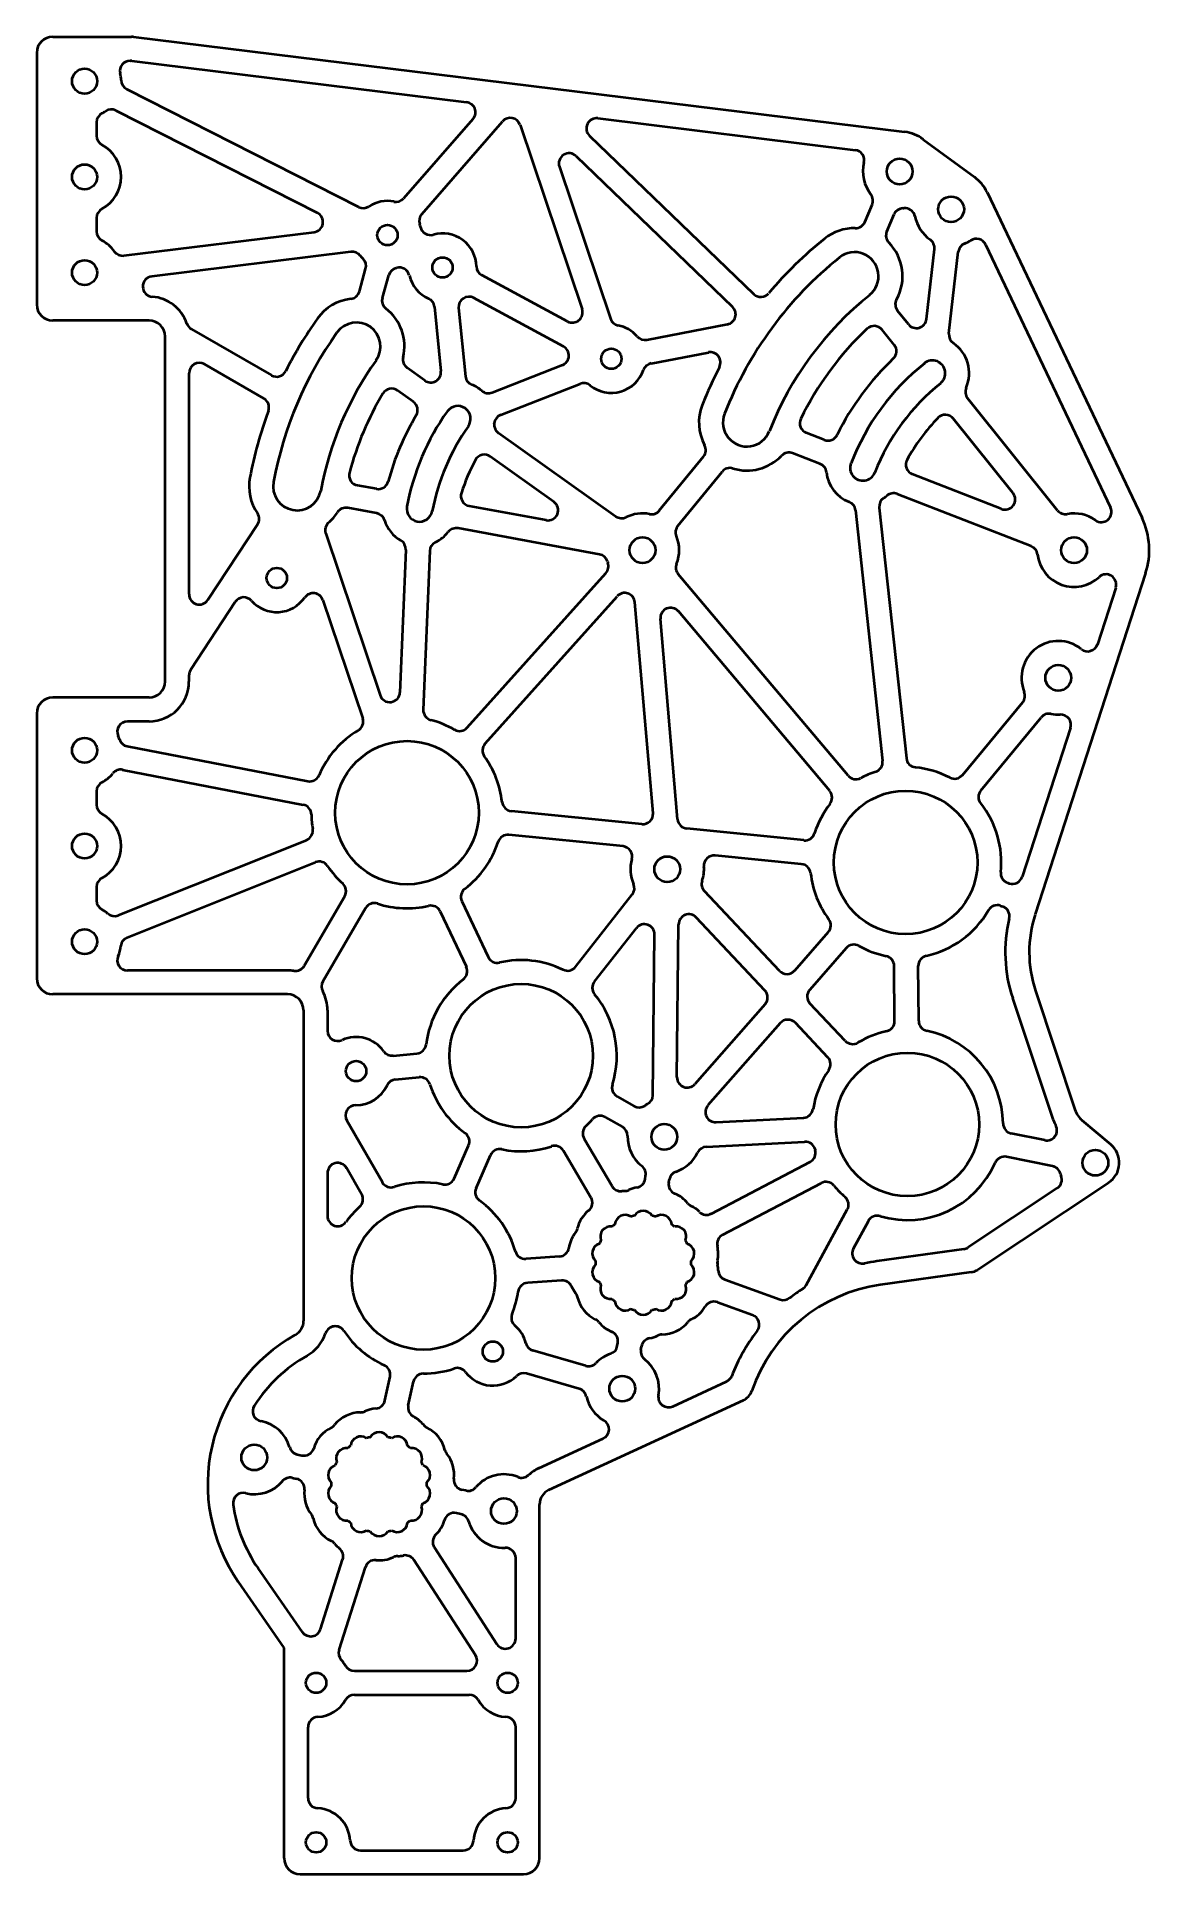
# Model space of a CAD drawing. Header units: inches. Extents: x 66.7 to 75.4, y 1.6 to 16.
import ezdxf

# ---------------------------------------------------------------- set-up
doc = ezdxf.new("R2010")
doc.units = ezdxf.units.IN
doc.header["$MEASUREMENT"] = 0
doc.layers.add('Visible', color=7, linetype='Continuous', lineweight=40)

msp = doc.modelspace()

# ---------------------------------------------------------------- linework, layer by layer
at = {"layer": 'Visible'}
for p, q in [((66.812, 16.023), (67.43, 16.023)), ((67.445, 16.022), (73.483, 15.277)), ((66.687, 15.898), (66.687, 13.925)), ((67.419, 15.835), (67.421, 15.835)), ((67.431, 15.835), (70.053, 15.511)), ((67.392, 15.613), (69.208, 14.689)), ((67.307, 15.446), (68.885, 14.643)), ((67.156, 15.353), (67.156, 15.247)), ((69.561, 14.757), (70.104, 15.379)), ((69.702, 14.633), (70.336, 15.36)), ((70.472, 15.333), (70.958, 13.888)), ((71.081, 15.384), (73.098, 15.135)), ((71.016, 15.247), (72.302, 14.007)), ((73.63, 15.218), (74.033, 14.922)), ((70.78, 15.005), (71.181, 13.815)), ((70.911, 15.088), (72.137, 13.906)), ((73.173, 14.571), (73.231, 14.706)), ((74.13, 14.805), (75.343, 12.253)), ((67.156, 14.603), (67.156, 14.497)), ((73.345, 14.497), (73.403, 14.632)), ((67.37, 14.308), (68.859, 14.492)), ((67.588, 14.146), (69.147, 14.339)), ((73.655, 13.811), (73.718, 14.359)), ((73.831, 13.697), (73.904, 14.338)), ((74.117, 14.394), (75.096, 12.334)), ((69.214, 14.027), (69.263, 14.205)), ((69.394, 13.977), (69.444, 14.154)), ((70.844, 13.792), (70.173, 14.155)), ((70.813, 13.596), (70.109, 13.977)), ((69.802, 13.907), (69.853, 13.402)), ((69.991, 13.898), (70.046, 13.362)), ((73.514, 13.77), (73.429, 13.876)), ((67.567, 13.8), (66.812, 13.8)), ((67.899, 13.731), (68.526, 13.37)), ((71.465, 13.649), (72.096, 13.77)), ((73.403, 13.609), (73.308, 13.727)), ((67.692, 10.97), (67.692, 13.675)), ((71.5, 13.464), (71.947, 13.55)), ((68, 13.457), (68.466, 13.188)), ((69.727, 13.329), (69.589, 13.428)), ((70.253, 13.236), (70.804, 13.451)), ((67.88, 11.654), (67.88, 13.388)), ((69.637, 13.163), (69.513, 13.251)), ((70.321, 13.061), (70.942, 13.303)), ((74.681, 12.312), (73.977, 13.191)), ((74.332, 12.448), (73.865, 13.031)), ((71.221, 12.265), (70.304, 12.918)), ((72.855, 12.864), (72.714, 12.919)), ((70.738, 12.379), (70.239, 12.734)), ((71.563, 12.31), (71.909, 12.733)), ((72.821, 12.676), (72.607, 12.759)), ((71.709, 12.192), (72.054, 12.614)), ((74.241, 12.323), (73.544, 12.595)), ((69.347, 12.481), (69.198, 12.508)), ((74.474, 12.031), (73.425, 12.44)), ((69.349, 12.29), (69.124, 12.331)), ((70.677, 12.235), (70.075, 12.346)), ((73.099, 12.313), (73.311, 10.349)), ((73.285, 12.333), (73.498, 10.369)), ((68.416, 12.2), (68.027, 11.61)), ((68.95, 12.13), (69.377, 10.863)), ((71.095, 11.967), (69.987, 12.172)), ((69.578, 12.002), (69.532, 10.885)), ((69.766, 11.995), (69.714, 10.749)), ((70.059, 10.61), (71.144, 11.821)), ((73.041, 10.234), (71.711, 11.812)), ((75.371, 11.819), (74.506, 9.147)), ((75.138, 11.706), (74.994, 11.262)), ((68.242, 11.595), (67.893, 11.066)), ((68.928, 11.609), (69.24, 10.682)), ((70.198, 10.484), (71.232, 11.638)), ((71.514, 9.94), (71.372, 11.592)), ((72.897, 10.113), (71.712, 11.521)), ((71.706, 9.891), (71.571, 11.462)), ((67.88, 10.97), (67.88, 11.022)), ((67.567, 10.845), (66.812, 10.845)), ((73.936, 10.238), (74.409, 10.81)), ((66.687, 10.72), (66.687, 8.645)), ((67.567, 10.657), (67.398, 10.657)), ((74.08, 10.118), (74.553, 10.69)), ((74.782, 10.608), (74.404, 9.44)), ((67.396, 10.463), (68.809, 10.189)), ((67.36, 10.279), (68.774, 10.005)), ((67.156, 10.111), (67.156, 10.004)), ((71.426, 9.854), (70.404, 9.956)), ((72.694, 9.727), (71.778, 9.818)), ((67.326, 9.139), (68.8, 9.729)), ((71.279, 9.68), (70.385, 9.769)), ((67.396, 8.965), (68.87, 9.555)), ((72.675, 9.54), (72, 9.608)), ((67.156, 9.361), (67.156, 9.254)), ((74.292, 9.393), (74.304, 9.389)), ((68.782, 8.742), (69.099, 9.289)), ((70.017, 9.249), (70.222, 8.813)), ((70.907, 8.736), (71.351, 9.302)), ((72.503, 8.703), (71.916, 9.328)), ((68.929, 8.621), (69.262, 9.195)), ((69.847, 9.169), (70.052, 8.734)), ((72.389, 8.55), (71.852, 9.121)), ((74.234, 9.214), (74.25, 9.209)), ((71.055, 8.62), (71.383, 9.039)), ((71.512, 7.728), (71.526, 8.988)), ((71.701, 7.87), (71.714, 9.067)), ((72.886, 9.006), (72.622, 8.705)), ((73.027, 8.882), (72.741, 8.556)), ((68.652, 8.707), (67.398, 8.707)), ((73.406, 8.31), (73.403, 8.741)), ((73.594, 8.311), (73.591, 8.743)), ((68.652, 8.52), (66.812, 8.52)), ((74.508, 8.548), (74.817, 7.617)), ((68.777, 8.395), (68.777, 5.961)), ((68.964, 8.395), (68.964, 8.234)), ((72.391, 8.443), (71.841, 7.817)), ((73.019, 8.155), (72.742, 8.449)), ((74.33, 8.489), (74.639, 7.558)), ((72.51, 8.294), (71.944, 7.65)), ((72.882, 8.026), (72.629, 8.296)), ((69.478, 8.039), (69.665, 8.057)), ((69.495, 7.853), (69.683, 7.87)), ((71.233, 7.72), (71.366, 7.644)), ((69.394, 7.047), (69.116, 7.531)), ((71.14, 7.557), (71.274, 7.481)), ((72.009, 7.517), (72.691, 7.552)), ((75.099, 7.344), (74.874, 7.532)), ((70.974, 7.388), (71.193, 7.017)), ((71.931, 7.326), (72.701, 7.365)), ((74.581, 7.377), (74.319, 7.43)), ((69.956, 7.077), (70.069, 7.335)), ((70.128, 7.002), (70.241, 7.259)), ((70.812, 7.293), (71.027, 6.928)), ((71.97, 6.801), (72.744, 7.207)), ((74.642, 7.173), (74.282, 7.246)), ((68.964, 7.119), (68.964, 6.783)), ((69.231, 6.954), (69.114, 7.159)), ((71.452, 7.072), (71.456, 7.098)), ((71.637, 7.044), (71.641, 7.067)), ((72.059, 6.636), (72.831, 7.041)), ((74.679, 7.001), (73.98, 6.536)), ((75.082, 7.044), (74.057, 6.362)), ((72.713, 6.242), (73.035, 6.833)), ((73.083, 6.528), (73.2, 6.743)), ((73.947, 6.523), (73.267, 6.429)), ((70.781, 6.465), (70.519, 6.447)), ((74.005, 6.342), (73.292, 6.243)), ((70.797, 6.278), (70.532, 6.26)), ((72.077, 6.285), (72.509, 6.129)), ((72.018, 6.107), (72.293, 6.008)), ((71.234, 5.765), (71.238, 5.789)), ((71.419, 5.735), (71.423, 5.761)), ((70.987, 5.61), (70.573, 5.728)), ((69.414, 5.338), (69.454, 5.524)), ((69.597, 5.299), (69.637, 5.485)), ((70.935, 5.429), (70.522, 5.548)), ((71.668, 5.291), (72.088, 5.485)), ((70.698, 4.636), (72.221, 5.34)), ((68.728, 4.915), (68.763, 4.907)), ((70.619, 4.806), (71.122, 5.039)), ((68.688, 4.731), (68.721, 4.724)), ((70.049, 4.631), (70.016, 4.638)), ((70.625, 1.75), (70.625, 4.523)), ((70.009, 4.447), (69.974, 4.455)), ((70.29, 3.429), (69.801, 4.185)), ((68.91, 3.545), (69.083, 4.092)), ((69.055, 3.383), (69.261, 4.032)), ((70.123, 3.342), (69.641, 4.088)), ((70.438, 3.472), (70.438, 4.103)), ((68.625, 3.4), (68.267, 3.916)), ((68.768, 3.523), (68.421, 4.023)), ((68.625, 1.75), (68.625, 3.4)), ((69.175, 3.219), (70.056, 3.219)), ((69.175, 3.031), (70.075, 3.031)), ((68.812, 2.222), (68.812, 2.778)), ((70.438, 2.222), (70.438, 2.778)), ((69.222, 1.812), (70.028, 1.812)), ((68.75, 1.625), (70.5, 1.625))]:
    msp.add_line(p, q, dxfattribs=at)
for centre, radius in [((67.062, 15.675), 0.098), ((67.062, 14.925), 0.098), ((73.445, 14.967), 0.101), ((73.848, 14.671), 0.101), ((69.434, 14.469), 0.0795), ((67.062, 14.175), 0.098), ((69.865, 14.215), 0.0795), ((71.187, 13.5), 0.0795), ((71.431, 12), 0.101), ((74.811, 12), 0.101), ((68.567, 11.782), 0.0795), ((74.687, 11), 0.101), ((67.062, 10.432), 0.098), ((69.587, 9.943), 0.562), ((73.492, 9.553), 0.562), ((67.062, 9.682), 0.098), ((71.625, 9.5), 0.101), ((67.062, 8.932), 0.098), ((70.481, 8.039), 0.562), ((69.188, 7.918), 0.0795), ((73.506, 7.5), 0.562), ((71.602, 7.403), 0.101), ((74.978, 7.2), 0.101), ((69.716, 6.297), 0.562), ((70.259, 5.721), 0.0795), ((71.273, 5.43), 0.101), ((68.391, 4.891), 0.101), ((70.346, 4.471), 0.101), ((68.875, 3.125), 0.0795), ((70.375, 3.125), 0.0795), ((68.875, 1.875), 0.0795), ((70.375, 1.875), 0.0795)]:
    msp.add_circle(centre, radius, dxfattribs=at)
for centre, radius, start, end in [((66.812, 15.898), 0.125, 90, 180), ((67.43, 15.898), 0.125, 82.9641, 90), ((67.419, 15.755), 0.08, 90, 192.7235), ((67.062, 15.675), 0.286, 1.4217, 12.7235), ((67.421, 15.755), 0.08, 82.9641, 90), ((67.428, 15.684), 0.08, 181.4217, 243.0379), ((67.236, 15.353), 0.08, 118.3838, 180), ((67.062, 15.675), 0.286, 298.3838, 304.654), ((67.27, 15.374), 0.08, 63.0379, 124.654), ((70.044, 15.432), 0.08, 318.8841, 82.9641), ((70.396, 15.307), 0.08, 18.5986, 138.8841), ((71.072, 15.305), 0.08, 82.9641, 226.0316), ((73.445, 14.967), 0.313, 53.6763, 82.9641), ((67.236, 15.247), 0.08, 180, 241.6162), ((67.062, 14.925), 0.286, 298.3838, 61.6162), ((73.088, 15.056), 0.08, 345.9403, 82.9641), ((70.856, 15.03), 0.08, 46.0316, 198.5986), ((73.445, 14.967), 0.288, 165.9403, 218.531), ((73.848, 14.671), 0.312, 25.4151, 53.6763), ((69.245, 14.76), 0.08, 243.0379, 302.9902), ((69.434, 14.469), 0.267, 78.9317, 122.9902), ((69.5, 14.809), 0.08, 258.9317, 318.8841), ((73.157, 14.737), 0.08, 336.7048, 38.531), ((67.236, 14.603), 0.08, 118.3838, 180), ((68.849, 14.571), 0.08, 277.0633, 63.0379), ((69.762, 14.581), 0.08, 138.8841, 198.8364), ((69.434, 14.469), 0.267, 13.4318, 18.8364), ((73.099, 14.603), 0.08, 269.1023, 336.7048), ((73.476, 14.6), 0.08, 94.8785, 156.7048), ((73.445, 14.967), 0.288, 274.8785, 276.469), ((73.486, 14.601), 0.08, 10.8836, 96.469), ((73.848, 14.671), 0.288, 190.8836, 235.3202), ((67.236, 14.497), 0.08, 180, 241.6162), ((67.062, 14.175), 0.286, 35.4471, 61.6162), ((69.771, 14.549), 0.08, 193.4318, 285.6169), ((69.865, 14.215), 0.267, 1.6503, 105.6169), ((74.811, 12), 3.126, 128.6763, 139.9155), ((73.092, 14.147), 0.376, 89.1023, 128.6763), ((73.418, 14.465), 0.08, 156.7048, 224.3072), ((73.092, 14.147), 0.376, 331.0739, 44.3072), ((73.638, 14.368), 0.08, 353.4939, 55.3202), ((73.984, 14.329), 0.08, 111.6676, 173.4939), ((73.848, 14.671), 0.288, 291.6676, 302.4389), ((74.045, 14.36), 0.08, 25.4151, 122.4389), ((67.36, 14.387), 0.08, 215.4471, 277.0633), ((69.157, 14.259), 0.08, 37.1109, 97.0633), ((69.434, 14.469), 0.267, 217.1109, 224.418), ((69.186, 14.226), 0.08, 344.4657, 44.418), ((74.811, 12), 2.938, 128.6763, 158.6763), ((73.092, 14.147), 0.188, 308.6763, 128.6763), ((67.598, 14.066), 0.08, 97.0633, 265.5139), ((69.521, 14.133), 0.08, 104.5133, 164.4657), ((69.434, 14.469), 0.267, 284.5133, 285.6169), ((69.527, 14.135), 0.08, 13.4318, 105.6169), ((69.865, 14.215), 0.267, 193.4318, 245.7565), ((70.211, 14.225), 0.08, 181.6503, 241.6026), ((67.567, 13.675), 0.312, 18.6501, 85.5139), ((69.191, 13.596), 0.376, 96.8632, 144.5243), ((69.137, 14.049), 0.08, 276.8632, 344.4657), ((69.471, 13.956), 0.08, 164.4657, 232.0681), ((69.722, 13.899), 0.08, 5.8042, 65.7565), ((70.071, 13.906), 0.08, 61.6026, 185.8042), ((72.358, 14.064), 0.08, 226.0316, 319.9155), ((74.811, 12), 2.561, 128.6763, 158.6763), ((66.812, 13.925), 0.125, 180, 270), ((69.191, 13.596), 0.376, 346.9219, 52.0681), ((70.882, 13.863), 0.08, 241.6026, 18.5986), ((72.081, 13.848), 0.08, 280.8486, 46.0316), ((73.491, 13.926), 0.08, 151.0739, 218.6763), ((67.567, 13.675), 0.125, 0, 90), ((67.939, 13.801), 0.08, 198.6501, 240.039), ((71.431, 12), 2.938, 144.5243, 169.5243), ((71.431, 12), 3.126, 144.5243, 153.3223), ((69.191, 13.596), 0.188, 324.5243, 144.5243), ((71.256, 13.84), 0.08, 198.5986, 258.5509), ((71.187, 13.5), 0.267, 40.8963, 78.5509), ((74.811, 12), 2.374, 133.0201, 154.3325), ((73.245, 13.677), 0.08, 38.6763, 133.0201), ((73.576, 13.82), 0.08, 218.6763, 353.4939), ((73.911, 13.688), 0.08, 173.4939, 235.3202), ((70.775, 13.525), 0.08, 291.3435, 61.6026), ((71.45, 13.727), 0.08, 220.8963, 280.8486), ((71.962, 13.472), 0.08, 332.6774, 100.8486), ((73.34, 13.559), 0.08, 313.3268, 38.6763), ((73.701, 13.386), 0.288, 336.8501, 55.3202), ((67.96, 13.388), 0.08, 60.039, 180), ((68.566, 13.439), 0.08, 240.039, 333.3223), ((71.431, 12), 2.562, 144.5243, 169.5243), ((69.635, 13.493), 0.08, 166.9219, 234.5243), ((69.773, 13.394), 0.08, 234.5243, 5.8042), ((71.187, 13.5), 0.267, 231.3912, 340.801), ((71.515, 13.386), 0.08, 100.8486, 160.801), ((74.811, 12), 3.126, 152.6774, 158.6763), ((74.811, 12), 2.063, 133.3268, 154.0258), ((74.811, 12), 1.875, 128.6763, 158.6763), ((73.701, 13.386), 0.101, 308.6763, 128.6763), ((69.467, 13.186), 0.08, 54.5243, 148.8681), ((70.125, 13.37), 0.08, 185.8042, 247.6304), ((69.985, 13.03), 0.288, 49.5173, 67.6304), ((70.224, 13.31), 0.08, 229.5173, 291.3435), ((70.971, 13.229), 0.08, 51.3912, 111.3435), ((74.811, 12), 1.674, 128.6763, 158.6763), ((74.04, 13.241), 0.08, 156.8501, 218.6763), ((68.426, 13.119), 0.08, 339.5748, 60.039), ((71.431, 12), 2.374, 148.8681, 165.1805), ((69.59, 13.098), 0.08, 329.1748, 54.5243), ((69.985, 13.03), 0.1, 324.5243, 144.5243), ((72.249, 13), 0.376, 158.6763, 208.311), ((71.431, 12), 3.126, 159.5748, 169.5243), ((71.431, 12), 2.063, 149.1748, 164.8738), ((71.431, 12), 1.876, 144.5243, 169.5243), ((71.431, 12), 1.674, 144.5243, 169.5243), ((70.35, 12.983), 0.08, 172.6981, 234.5243), ((70.35, 12.986), 0.08, 111.3435, 173.1698), ((69.985, 13.03), 0.288, 352.6981, 353.1698), ((72.249, 13), 0.188, 158.6763, 338.6763), ((72.743, 12.994), 0.08, 154.3325, 248.6763), ((74.811, 12), 1.487, 135.7699, 151.5828), ((73.802, 12.981), 0.08, 38.6763, 135.7699), ((71.847, 12.784), 0.08, 320.7085, 28.311), ((72.884, 12.939), 0.08, 248.6763, 334.0258), ((71.431, 12), 1.487, 151.6179, 162.4308), ((70.193, 12.669), 0.08, 54.5243, 151.6179), ((72.249, 13), 0.376, 253.106, 316.2788), ((72.578, 12.685), 0.08, 68.6763, 136.2788), ((72.792, 12.602), 0.08, 6.8501, 68.6763), ((73.157, 12.645), 0.1, 158.6763, 338.6763), ((73.573, 12.67), 0.08, 151.5828, 248.6763), ((68.726, 12.5), 0.376, 169.5243, 214.1967), ((68.726, 12.5), 0.188, 169.5243, 349.5243), ((69.213, 12.587), 0.08, 165.1805, 259.5243), ((69.362, 12.559), 0.08, 259.5243, 344.8738), ((72.116, 12.564), 0.08, 73.106, 140.7085), ((73.157, 12.645), 0.288, 186.8501, 247.9995), ((70.089, 12.425), 0.08, 162.4308, 259.5243), ((73.365, 12.342), 0.08, 124.3469, 186.1732), ((73.157, 12.645), 0.288, 304.3469, 310.5026), ((73.396, 12.366), 0.08, 68.6763, 130.5026), ((74.27, 12.398), 0.08, 248.6763, 38.6763), ((68.349, 12.244), 0.08, 326.5942, 34.1967), ((68.726, 12.5), 0.376, 311.0098, 327.1268), ((69.109, 12.252), 0.08, 79.5243, 147.1268), ((69.335, 12.211), 0.08, 17.6981, 79.5243), ((69.685, 12.323), 0.1, 169.5243, 349.5243), ((70.691, 12.313), 0.08, 259.5243, 54.5243), ((71.267, 12.33), 0.08, 234.5243, 296.3506), ((71.431, 12), 0.288, 78.8822, 116.3506), ((71.502, 12.361), 0.08, 258.8822, 320.7085), ((73.019, 12.304), 0.08, 6.1732, 67.9995), ((74.743, 12.362), 0.08, 218.6763, 280.5026), ((74.811, 12), 0.288, 54.5083, 100.5026), ((75.024, 12.3), 0.08, 234.5083, 25.4151), ((74.811, 12), 0.589, 342.0698, 25.4151), ((69.026, 12.156), 0.08, 131.0098, 198.6122), ((69.685, 12.323), 0.288, 197.6981, 239.4768), ((69.685, 12.323), 0.288, 295.8243, 321.3506), ((69.973, 12.093), 0.08, 79.5243, 141.3506), ((71.77, 12.141), 0.08, 140.7085, 202.5348), ((71.431, 12), 0.288, 338.2789, 22.5348), ((69.498, 12.006), 0.08, 357.6506, 59.4768), ((69.845, 11.991), 0.08, 115.8243, 177.6506), ((71.08, 11.888), 0.08, 17.6981, 79.5243), ((74.445, 11.956), 0.08, 6.8501, 68.6763), ((74.811, 12), 0.288, 186.8501, 312.9765), ((71.085, 11.874), 0.08, 318.1392, 19.9655), ((71.431, 12), 0.288, 197.6981, 199.9655), ((71.772, 11.864), 0.08, 158.2789, 220.1052), ((75.061, 11.731), 0.08, 342.0698, 132.9765), ((68.852, 11.583), 0.08, 18.6122, 145.0011), ((71.292, 11.585), 0.08, 4.9165, 138.1392), ((67.96, 11.654), 0.08, 180, 326.5942), ((68.309, 11.551), 0.08, 41.7825, 146.5942), ((68.567, 11.782), 0.267, 221.7825, 325.0011), ((71.651, 11.469), 0.08, 40.1052, 184.9165), ((74.687, 11), 0.288, 51.2555, 202.253), ((74.918, 11.287), 0.08, 231.2555, 342.0698), ((67.567, 10.97), 0.312, 270, 0), ((67.567, 10.97), 0.125, 270, 0), ((67.96, 11.022), 0.08, 146.5942, 180), ((66.812, 10.72), 0.125, 90, 180), ((69.452, 10.889), 0.08, 198.6122, 357.6506), ((74.347, 10.861), 0.08, 320.4268, 22.253), ((67.398, 10.577), 0.08, 90, 203.3718), ((69.164, 10.656), 0.08, 300.7069, 18.6122), ((69.794, 10.746), 0.08, 177.6506, 255.5559), ((69.587, 9.943), 0.749, 60.2338, 75.5559), ((74.615, 10.639), 0.08, 78.6005, 140.4268), ((74.687, 11), 0.288, 258.6005, 272.8841), ((74.706, 10.632), 0.08, 342.0698, 92.8841), ((67.062, 10.432), 0.286, 17.4162, 23.3718), ((67.411, 10.542), 0.08, 197.4162, 259.0323), ((69.587, 9.943), 0.749, 120.7069, 156.9377), ((69.999, 10.663), 0.08, 240.2338, 318.1392), ((70.258, 10.431), 0.08, 138.1392, 216.0446), ((69.587, 9.943), 0.749, 6.3883, 36.0446), ((73.577, 10.378), 0.08, 186.1732, 264.0786), ((67.062, 10.432), 0.286, 298.3838, 320.6485), ((67.345, 10.201), 0.08, 79.0323, 140.6485), ((68.825, 10.268), 0.08, 259.0323, 336.9377), ((73.102, 10.285), 0.08, 220.1052, 298.0106), ((73.492, 9.553), 0.749, 108.2678, 118.0106), ((73.232, 10.34), 0.08, 288.2678, 6.1732), ((73.492, 9.553), 0.749, 62.5214, 84.0786), ((73.874, 10.289), 0.08, 242.5214, 320.4268), ((67.236, 10.111), 0.08, 118.3838, 180), ((72.836, 10.061), 0.08, 322.1998, 40.1052), ((74.142, 10.067), 0.08, 140.4268, 218.3321), ((67.236, 10.004), 0.08, 180, 241.6162), ((68.758, 9.927), 0.08, 1.1269, 79.0323), ((70.412, 10.035), 0.08, 186.3883, 264.2937), ((71.434, 9.933), 0.08, 264.2937, 4.9165), ((73.492, 9.553), 0.749, 142.1998, 162.1991), ((73.492, 9.553), 0.749, 354.1644, 38.3321), ((67.062, 9.682), 0.286, 298.3838, 61.6162), ((68.77, 9.803), 0.08, 291.8145, 9.7198), ((69.587, 9.943), 0.749, 181.1269, 189.7198), ((71.786, 9.898), 0.08, 184.9165, 264.2937), ((69.587, 9.943), 0.749, 307.2452, 342.1991), ((70.377, 9.69), 0.08, 84.2937, 162.1991), ((71.271, 9.6), 0.08, 344.1952, 84.2937), ((72.702, 9.806), 0.08, 264.2937, 342.1991), ((68.899, 9.48), 0.08, 33.9091, 111.8145), ((69.587, 9.943), 0.749, 213.9091, 227.7786), ((71.625, 9.5), 0.288, 164.1952, 203.7628), ((71.625, 9.5), 0.288, 341.4146, 4.3922), ((71.992, 9.528), 0.08, 84.2937, 184.3922), ((72.667, 9.461), 0.08, 6.3883, 84.2937), ((67.236, 9.361), 0.08, 118.3838, 180), ((69.03, 9.329), 0.08, 329.8732, 47.7786), ((71.288, 9.352), 0.08, 321.9365, 23.7628), ((71.974, 9.383), 0.08, 161.4146, 223.2409), ((73.492, 9.553), 0.749, 186.3883, 216.601), ((74.316, 9.469), 0.08, 174.1644, 252.0698), ((74.328, 9.465), 0.08, 252.0698, 342.0698), ((67.236, 9.254), 0.08, 180, 241.6162), ((69.331, 9.155), 0.08, 71.9678, 149.8732), ((69.587, 9.943), 0.749, 251.9678, 283.056), ((69.775, 9.135), 0.08, 25.1506, 103.056), ((70.089, 9.283), 0.08, 127.2452, 205.1506), ((74.21, 9.138), 0.08, 72.0698, 149.9752), ((67.062, 8.932), 0.286, 50.1983, 61.6162), ((67.296, 9.213), 0.08, 230.1983, 291.8145), ((71.794, 9.067), 0.08, 43.2409, 179.3769), ((72.826, 9.059), 0.08, 318.6956, 36.601), ((73.492, 9.553), 0.749, 282.4931, 329.9752), ((74.225, 9.133), 0.08, 346.712, 72.0698), ((75.422, 8.85), 1.15, 166.712, 198.3161), ((75.422, 8.85), 0.962, 162.0698, 198.3161), ((67.426, 8.891), 0.08, 111.8145, 173.4306), ((71.446, 8.989), 0.08, 359.3769, 141.9365), ((67.398, 8.787), 0.08, 156.6282, 270), ((67.062, 8.932), 0.286, 336.6282, 353.4306), ((70.294, 8.847), 0.08, 205.1506, 283.056), ((70.481, 8.039), 0.749, 64.0311, 103.056), ((73.087, 8.829), 0.08, 60.7902, 138.6956), ((73.492, 9.553), 0.749, 240.7902, 258.3039), ((73.323, 8.741), 0.08, 0.3985, 78.3039), ((73.671, 8.743), 0.08, 102.4931, 180.3985), ((66.812, 8.645), 0.125, 180, 270), ((68.652, 8.395), 0.312, 81.0305, 90), ((68.713, 8.783), 0.08, 261.0305, 329.8732), ((69.979, 8.7), 0.08, 307.2452, 25.1506), ((70.844, 8.785), 0.08, 244.0311, 321.9365), ((72.562, 8.758), 0.08, 223.2409, 318.6956), ((68.652, 8.395), 0.125, 0, 90), ((68.998, 8.581), 0.08, 149.8732, 208.244), ((68.652, 8.395), 0.312, 0, 28.244), ((70.481, 8.039), 0.749, 127.2452, 173.2734), ((71.118, 8.571), 0.08, 141.9365, 219.8419), ((70.481, 8.039), 0.749, 342.4956, 39.8419), ((72.331, 8.496), 0.08, 318.6956, 43.2409), ((72.801, 8.503), 0.08, 138.6956, 223.2409), ((69.044, 8.234), 0.08, 180, 294.3371), ((72.57, 8.241), 0.08, 43.2409, 138.6956), ((73.506, 7.5), 0.749, 102.4931, 121.1463), ((73.326, 8.31), 0.08, 282.4931, 0.3985), ((73.674, 8.312), 0.08, 180.3985, 258.3039), ((73.506, 7.5), 0.749, 0.58, 78.3039), ((69.188, 7.918), 0.267, 35.4157, 114.3371), ((69.47, 8.119), 0.08, 215.4157, 275.368), ((69.658, 8.137), 0.08, 275.368, 353.2734), ((73.077, 8.21), 0.08, 223.2409, 301.1463), ((73.506, 7.5), 0.749, 145.3355, 170.8317), ((72.824, 7.972), 0.08, 325.3355, 43.2409), ((69.188, 7.918), 0.267, 269.7243, 335.3203), ((69.503, 7.773), 0.08, 95.368, 155.3203), ((69.69, 7.791), 0.08, 17.4626, 95.368), ((70.481, 8.039), 0.749, 197.4626, 234.1976), ((71.272, 7.79), 0.08, 162.4956, 240.401), ((71.781, 7.869), 0.08, 179.3769, 318.6956), ((69.186, 7.571), 0.08, 89.7243, 209.8361), ((71.406, 7.714), 0.08, 240.401, 302.2273), ((71.602, 7.403), 0.288, 117.5507, 122.2273), ((71.432, 7.729), 0.08, 297.5507, 359.3769), ((72.004, 7.597), 0.08, 138.6956, 272.9263), ((71.043, 7.429), 0.08, 132.5986, 210.504), ((70.481, 8.039), 0.749, 312.5986, 318.3064), ((71.1, 7.488), 0.08, 60.401, 138.3064), ((72.687, 7.632), 0.08, 272.9263, 350.8317), ((74.335, 7.508), 0.08, 180.58, 258.4854), ((74.597, 7.455), 0.08, 258.4854, 28.9954), ((74.995, 7.676), 0.375, 198.3161, 208.9954), ((74.995, 7.676), 0.187, 198.3161, 230.0454), ((69.996, 7.367), 0.08, 336.2922, 54.1976), ((71.234, 7.412), 0.08, 358.5747, 60.401), ((71.602, 7.403), 0.288, 178.5747, 232.3469), ((72.705, 7.285), 0.08, 15.0209, 92.9263), ((74.978, 7.2), 0.187, 303.6301, 50.0454), ((70.314, 7.227), 0.08, 78.3868, 156.2922), ((70.481, 8.039), 0.749, 258.3868, 288.4094), ((70.743, 7.253), 0.08, 30.504, 108.4094), ((71.602, 7.403), 0.288, 288.6944, 334.7526), ((71.935, 7.246), 0.08, 92.9263, 154.7526), ((72.707, 7.278), 0.08, 297.6515, 15.5569), ((73.506, 7.5), 0.749, 195.0209, 195.5569), ((73.506, 7.5), 0.749, 253.5003, 336.3908), ((74.266, 7.168), 0.08, 78.4854, 156.3908), ((69.044, 7.119), 0.08, 29.8361, 180), ((69.883, 7.109), 0.08, 258.3868, 336.2922), ((71.373, 7.085), 0.08, 280.6894, 350.5207), ((71.377, 7.111), 0.08, 350.5207, 52.3469), ((71.72, 7.054), 0.08, 108.6944, 170.5207), ((74.626, 7.095), 0.08, 16.6591, 78.4854), ((74.635, 7.068), 0.08, 303.6301, 21.0742), ((74.978, 7.2), 0.288, 196.6591, 201.0742), ((69.162, 6.914), 0.08, 311.9307, 29.8361), ((69.463, 7.087), 0.08, 209.8361, 287.7414), ((69.716, 6.297), 0.749, 78.3868, 107.7414), ((70.201, 6.97), 0.08, 156.2922, 234.1976), ((70.959, 6.887), 0.08, 309.9093, 30.504), ((71.262, 7.057), 0.08, 210.504, 275.5869), ((71.295, 6.711), 0.267, 90.7516, 95.5869), ((71.291, 7.059), 0.08, 270.7516, 294.9627), ((71.437, 6.744), 0.268, 100.6894, 114.9627), ((71.716, 7.031), 0.08, 170.5207, 246.8398), ((71.58, 6.711), 0.268, 39.323, 66.8398), ((72.868, 6.97), 0.08, 39.7461, 117.6515), ((73.506, 7.5), 0.749, 219.7461, 229.311), ((72.965, 6.871), 0.08, 331.4057, 49.311), ((69.044, 6.783), 0.08, 180, 324.0885), ((69.716, 6.297), 0.749, 131.9307, 144.0885), ((69.716, 6.297), 0.749, 16.0596, 54.1976), ((71.181, 6.621), 0.268, 129.9093, 166.3913), ((71.295, 6.711), 0.08, 56.6897, 174.7388), ((71.437, 6.416), 0.375, 100.5393, 105.175), ((71.437, 6.744), 0.08, 30.9755, 149.0245), ((71.437, 6.416), 0.375, 74.825, 79.4607), ((71.58, 6.711), 0.08, 5.2612, 123.3103), ((71.848, 6.932), 0.08, 219.323, 243.5342), ((71.694, 6.621), 0.268, 46.4031, 63.5342), ((71.933, 6.872), 0.08, 226.4031, 297.6515), ((73.27, 6.705), 0.08, 73.5003, 151.4057), ((71.118, 6.489), 0.268, 142.1801, 170.8294), ((70.844, 6.702), 0.08, 322.1801, 346.3913), ((71.181, 6.621), 0.08, 82.404, 200.4531), ((71.437, 6.416), 0.375, 126.2536, 130.8893), ((71.437, 6.416), 0.375, 49.1107, 53.7464), ((71.694, 6.621), 0.08, 339.5469, 97.596), ((72.096, 6.565), 0.08, 117.6515, 192.6202), ((70.513, 6.526), 0.08, 196.0596, 273.965), ((70.775, 6.545), 0.08, 273.965, 350.8294), ((71.118, 6.489), 0.08, 108.1183, 226.1674), ((71.437, 6.416), 0.375, 151.9678, 156.6036), ((71.437, 6.416), 0.375, 23.3964, 28.0322), ((71.757, 6.489), 0.08, 313.8326, 71.8817), ((71.757, 6.489), 0.267, 347.8944, 12.6202), ((73.153, 6.49), 0.08, 151.4057, 281.8556), ((73.936, 6.603), 0.08, 277.9122, 303.6301), ((71.118, 6.343), 0.08, 133.8326, 251.8817), ((71.437, 6.416), 0.375, 177.6821, 182.3179), ((71.757, 6.343), 0.08, 288.1183, 46.1674), ((71.437, 6.416), 0.375, 357.6821, 2.3179), ((72.097, 6.416), 0.08, 167.8944, 192.1056), ((71.757, 6.343), 0.268, 2.7798, 12.1056), ((72.104, 6.36), 0.08, 182.7798, 250.135), ((73.464, 5.011), 1.431, 97.9122, 101.8556), ((73.988, 6.466), 0.125, 277.9122, 303.6301), ((70.537, 6.18), 0.08, 93.965, 171.8703), ((70.803, 6.198), 0.08, 24.7168, 93.965), ((71.118, 6.343), 0.267, 204.7168, 217.8199), ((71.437, 6.416), 0.375, 203.3964, 208.0322), ((71.181, 6.212), 0.08, 159.5469, 277.596), ((71.694, 6.212), 0.08, 262.404, 20.4531), ((71.437, 6.416), 0.375, 331.9678, 336.6036), ((73.464, 5.011), 1.243, 97.9122, 161.1729), ((73.464, 5.011), 1.431, 122.8993, 127.8711), ((72.643, 6.28), 0.08, 302.8993, 331.4057), ((69.716, 6.297), 0.749, 337.8547, 351.8703), ((70.844, 6.13), 0.08, 13.6087, 37.8199), ((71.181, 6.212), 0.268, 193.6087, 243.5342), ((71.437, 6.416), 0.375, 229.1107, 233.7464), ((71.295, 6.121), 0.08, 185.2612, 303.3103), ((71.437, 6.416), 0.375, 254.825, 259.4607), ((71.437, 6.089), 0.08, 210.9755, 329.0245), ((71.437, 6.416), 0.375, 280.5393, 285.175), ((71.58, 6.121), 0.08, 236.6897, 354.7388), ((71.437, 6.416), 0.375, 306.2536, 310.8893), ((71.694, 6.212), 0.268, 296.4658, 328.7302), ((71.991, 6.032), 0.08, 70.135, 148.7302), ((72.536, 6.204), 0.08, 250.135, 307.8711), ((68.652, 5.961), 0.125, 299.2472, 0), ((69.025, 5.839), 0.08, 33.5575, 161.9055), ((70.484, 5.984), 0.08, 157.8547, 229.4744), ((70.259, 5.721), 0.267, 14.053, 49.4744), ((71.027, 5.901), 0.08, 39.323, 63.5342), ((71.295, 6.121), 0.267, 219.323, 246.8398), ((71.58, 6.121), 0.267, 270.7516, 320.677), ((71.848, 5.901), 0.08, 116.4658, 140.677), ((72.266, 5.932), 0.08, 322.4466, 70.135), ((69.368, 4.681), 1.342, 119.2472, 214.7901), ((68.652, 5.961), 0.312, 299.2472, 341.9055), ((69.716, 6.297), 0.749, 213.5575, 245.7653), ((70.595, 5.805), 0.08, 194.053, 254.0053), ((71.155, 5.779), 0.08, 288.6944, 350.5207), ((71.159, 5.802), 0.08, 350.5207, 66.8398), ((71.502, 5.747), 0.08, 100.6894, 170.5207), ((71.437, 6.089), 0.268, 280.6894, 294.9627), ((71.584, 5.774), 0.08, 90.7516, 114.9627), ((73.464, 5.011), 1.431, 142.4466, 158.8107), ((69.368, 4.681), 1.154, 119.2472, 147.8282), ((71.009, 5.686), 0.08, 254.0053, 315.8315), ((71.273, 5.43), 0.288, 108.6944, 135.8315), ((71.498, 5.721), 0.08, 170.5207, 232.3469), ((71.273, 5.43), 0.288, 349.5973, 52.3469), ((69.376, 5.541), 0.08, 347.8599, 65.7653), ((69.715, 5.468), 0.08, 89.9546, 167.8599), ((69.716, 6.297), 0.749, 269.9546, 288.6899), ((69.982, 5.512), 0.08, 37.0702, 108.6899), ((70.259, 5.721), 0.267, 217.0702, 313.9576), ((70.5, 5.471), 0.08, 74.0053, 133.9576), ((72.055, 5.558), 0.08, 294.7875, 338.8107), ((69.336, 5.354), 0.08, 275.4258, 347.8599), ((70.913, 5.352), 0.08, 12.179, 74.0053), ((71.273, 5.43), 0.288, 192.179, 239.9776), ((71.635, 5.364), 0.08, 169.5973, 294.7875), ((72.168, 5.453), 0.125, 294.7875, 341.1729), ((68.459, 5.253), 0.08, 147.8282, 259.2654), ((69.226, 4.976), 0.268, 90.7516, 140.677), ((69.222, 5.324), 0.08, 270.7516, 294.9627), ((69.368, 5.008), 0.268, 95.4258, 114.9627), ((69.675, 5.282), 0.08, 167.8599, 241.6711), ((69.511, 4.976), 0.267, 39.323, 61.6711), ((68.391, 4.891), 0.288, 16.0337, 79.2654), ((69.112, 4.885), 0.267, 116.4658, 163.243), ((68.958, 5.196), 0.08, 296.4658, 320.677), ((69.226, 4.976), 0.08, 56.6897, 174.7388), ((69.368, 4.681), 0.375, 100.5393, 105.175), ((69.368, 5.008), 0.08, 30.9755, 149.0245), ((69.368, 4.681), 0.375, 74.825, 79.4607), ((69.511, 4.976), 0.08, 5.2612, 123.3103), ((69.779, 5.196), 0.08, 219.323, 243.5342), ((69.625, 4.885), 0.267, 13.6087, 63.5342), ((71.089, 5.111), 0.08, 294.7875, 59.9776), ((68.745, 4.993), 0.08, 196.0337, 257.8599), ((68.78, 4.985), 0.08, 257.8599, 343.243), ((69.112, 4.885), 0.08, 82.404, 200.4531), ((69.368, 4.681), 0.375, 126.2536, 130.8893), ((69.368, 4.681), 0.375, 49.1107, 53.7464), ((69.625, 4.885), 0.08, 339.5469, 97.596), ((69.962, 4.967), 0.08, 193.6087, 217.8199), ((69.688, 4.754), 0.268, 353.6997, 37.8199), ((69.049, 4.754), 0.08, 108.1183, 226.1674), ((69.368, 4.681), 0.375, 151.9678, 156.6036), ((69.368, 4.681), 0.375, 23.3964, 28.0322), ((69.688, 4.754), 0.08, 313.8326, 71.8817), ((70.346, 4.471), 0.288, 67.9174, 139.6862), ((70.484, 4.812), 0.08, 247.9174, 312.5688), ((70.75, 4.523), 0.312, 114.7875, 132.5688), ((68.305, 4.534), 0.08, 76.4545, 187.8917), ((68.391, 4.891), 0.288, 256.4545, 319.6862), ((68.671, 4.653), 0.08, 77.8599, 139.6862), ((68.704, 4.646), 0.08, 353.6997, 77.8599), ((69.049, 4.608), 0.267, 173.6997, 217.8199), ((69.049, 4.608), 0.08, 133.8326, 251.8817), ((69.368, 4.681), 0.375, 177.6821, 182.3179), ((69.688, 4.608), 0.08, 288.1183, 46.1674), ((69.368, 4.681), 0.375, 357.6821, 2.3179), ((70.033, 4.716), 0.08, 173.6997, 257.8599), ((70.066, 4.709), 0.08, 257.8599, 319.6862), ((70.75, 4.523), 0.125, 114.7875, 180), ((69.368, 4.681), 1.154, 187.8917, 214.7901), ((69.368, 4.681), 0.375, 203.3964, 208.0322), ((69.112, 4.477), 0.08, 159.5469, 277.596), ((69.625, 4.477), 0.08, 262.404, 20.4531), ((69.368, 4.681), 0.375, 331.9678, 336.6036), ((68.775, 4.395), 0.08, 13.6087, 37.8199), ((69.112, 4.477), 0.268, 193.6087, 243.5342), ((69.368, 4.681), 0.375, 229.1107, 233.7464), ((69.226, 4.386), 0.08, 185.2612, 303.3103), ((69.511, 4.386), 0.08, 236.6897, 354.7388), ((69.368, 4.681), 0.375, 306.2536, 310.8893), ((69.625, 4.477), 0.268, 314.4609, 343.243), ((69.957, 4.377), 0.08, 77.8599, 163.243), ((69.992, 4.369), 0.08, 16.0337, 77.8599), ((70.346, 4.471), 0.288, 196.0337, 271.7695), ((68.958, 4.166), 0.08, 39.323, 63.5342), ((69.226, 4.386), 0.268, 219.323, 230.877), ((69.007, 4.116), 0.08, 342.4031, 50.877), ((69.368, 4.681), 0.375, 254.825, 259.4607), ((69.368, 4.353), 0.08, 210.9755, 329.0245), ((69.368, 4.681), 0.375, 280.5393, 285.175), ((69.868, 4.229), 0.08, 134.4609, 212.8968), ((70.358, 4.103), 0.08, 0, 91.7695), ((69.337, 4.007), 0.08, 84.8234, 162.4031), ((69.368, 4.353), 0.268, 264.8234, 294.9627), ((69.515, 4.038), 0.08, 90.7516, 114.9627), ((69.511, 4.386), 0.268, 270.7516, 280.429), ((69.574, 4.044), 0.08, 32.8968, 100.429), ((68.833, 3.569), 0.08, 214.7901, 342.4031), ((70.358, 3.472), 0.08, 212.8968, 0), ((69.131, 3.359), 0.08, 162.4031, 222.3554), ((70.056, 3.299), 0.08, 270, 32.8968), ((68.875, 3.125), 0.267, 30.0477, 42.3554), ((69.175, 3.299), 0.08, 210.0477, 270), ((69.175, 2.951), 0.08, 90, 149.9523), ((70.075, 2.951), 0.08, 30.0477, 90), ((68.875, 3.125), 0.267, 272.8908, 329.9523), ((70.375, 3.125), 0.267, 210.0477, 267.1092), ((68.892, 2.778), 0.08, 92.8908, 180), ((70.358, 2.778), 0.08, 0, 87.1092), ((68.892, 2.222), 0.08, 180, 267.1092), ((70.358, 2.222), 0.08, 272.8908, 0), ((68.875, 1.875), 0.267, 2.8908, 87.1092), ((70.375, 1.875), 0.267, 92.8908, 177.1092), ((69.222, 1.892), 0.08, 182.8908, 270), ((70.028, 1.892), 0.08, 270, 357.1092), ((68.75, 1.75), 0.125, 180, 270), ((70.5, 1.75), 0.125, 270, 0)]:
    msp.add_arc(centre, radius, start, end, dxfattribs=at)

doc.saveas('drawing.dxf')
